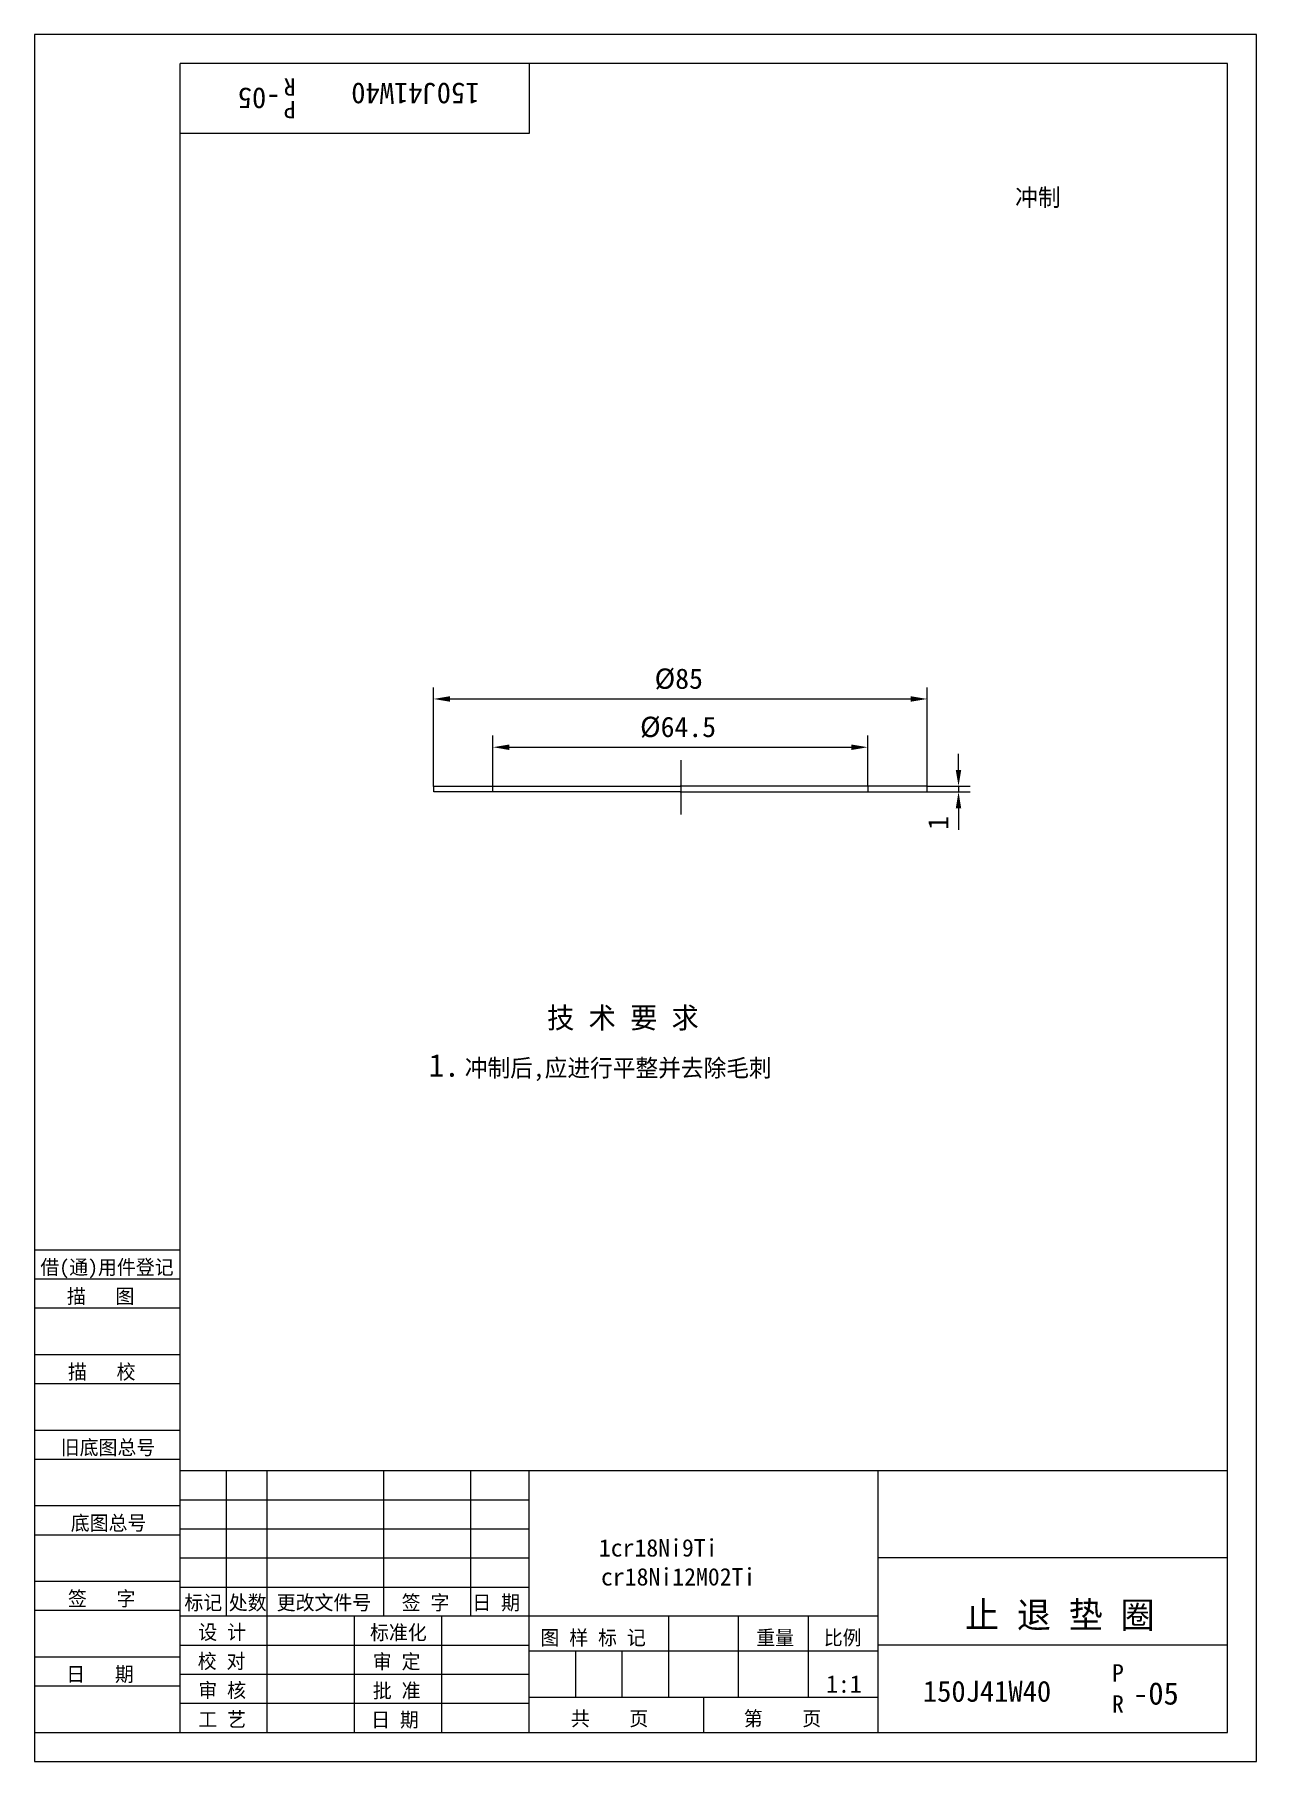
# Model space of a CAD drawing. Header units: metres. Extents: x 0 to 210, y 0 to 297.
import ezdxf

# ---------------------------------------------------------------- set-up
doc = ezdxf.new("R2010")
doc.units = ezdxf.units.M
for name, color, linetype in [('C', 6, 'Continuous'), ('D', 1, 'Continuous'), ('FL', 5, 'Continuous'), ('T', 7, 'Continuous'), ('TL', 4, 'Continuous')]:
    doc.layers.add(name, color=color, linetype=linetype)

# ---------------------------------------------------------------- blocks, each defined once
blk = doc.blocks.new('TUKUN4')
at = {"layer": 'FL'}
for p, q in [((0, 297), (0, 0)), ((210, 297), (0, 297)), ((210, 0), (210, 297)), ((0, 78), (25, 78)), ((0, 70), (25, 70)), ((0, 65), (25, 65)), ((0, 57), (25, 57)), ((0, 52), (25, 52)), ((33, 25), (33, 50)), ((40, 5), (40, 50)), ((60, 25), (60, 50)), ((75, 25), (75, 50)), ((25, 45), (85, 45)), ((0, 44), (25, 44)), ((0, 39), (25, 39)), ((25, 40), (85, 40)), ((25, 35), (85, 35)), ((0, 31), (25, 31)), ((25, 30), (85, 30)), ((0, 26), (25, 26)), ((70, 5), (70, 25)), ((0, 18), (25, 18)), ((25, 20), (85, 20)), ((25, 15), (85, 15)), ((0, 13), (25, 13)), ((25, 10), (85, 10)), ((0, 0), (210, 0))]:
    blk.add_line(p, q, dxfattribs=at)
at = {"layer": 'TL'}
for p, q in [((25, 5), (25, 292)), ((205, 292), (25, 292)), ((85, 292), (85, 280)), ((205, 5), (205, 292)), ((85, 280), (25, 280)), ((0, 88), (25, 88)), ((0, 83), (25, 83)), ((205, 50), (25, 50)), ((85, 5), (85, 50)), ((145, 5), (145, 50)), ((205, 35), (145, 35)), ((145, 25), (25, 25)), ((55, 5), (55, 25)), ((109, 11), (109, 25)), ((121, 11), (121, 25)), ((133, 11), (133, 25)), ((85, 19), (145, 19)), ((93, 11), (93, 19)), ((101, 11), (101, 19)), ((205, 20), (145, 20)), ((145, 11), (85, 11)), ((115, 5), (115, 11)), ((0, 5), (205, 5))]:
    blk.add_line(p, q, dxfattribs=at)
at = {"layer": 'T'}
for s, p in [('借(通)用件登记', (1, 83.76)), ('描   图', (5.56, 78.76)), ('描   校', (5.74, 65.76)), ('旧底图总号', (4.49, 52.76)), ('底图总号', (6.22, 39.76)), ('签   字', (5.74, 26.76)), ('标记', (25.75, 26.07)), ('处数', (33.38, 26.07)), ('更改文件号', (41.61, 26.07)), ('签 字', (63.1, 26.07)), ('日 期', (75.23, 26.07)), ('设 计', (28.14, 20.99)), ('标准化', (57.65, 20.93)), ('图 样 标 记', (86.95, 20.04)), ('重量', (124.03, 20.04)), ('比例', (135.64, 20.04)), ('校 对', (28.05, 15.99)), ('审 定', (58.13, 15.93)), ('日   期', (5.45, 13.76)), ('审 核', (28.14, 10.99)), ('批 准', (58.13, 10.93)), ('共    页', (92.18, 6.13)), ('第    页', (121.9, 6.13)), ('工 艺', (28.14, 5.99)), ('日 期', (57.84, 5.93))]:
    blk.add_text(s, height=2.5, dxfattribs=at).set_placement(p)

msp = doc.modelspace()

# ---------------------------------------------------------------- linework, layer by layer
at = {"layer": 'C'}
msp.add_line((111.1, 172.21), (111.1, 162.87), dxfattribs=at)
at = {"layer": 'D'}
for p, q in [((68.58, 167.67), (68.58, 184.73)), ((153.4, 167.67), (153.4, 184.73)), ((71.38, 182.73), (150.6, 182.73)), ((78.78, 167.67), (78.78, 176.43)), ((143.2, 167.67), (143.2, 176.43)), ((81.58, 174.43), (140.4, 174.43)), ((158.8, 170.51), (158.8, 173.31)), ((153.44, 167.71), (160.8, 167.71)), ((153.44, 166.74), (160.8, 166.74)), ((158.8, 167.71), (158.8, 166.74)), ((158.8, 163.94), (158.8, 161.14)), ((158.8, 161.14), (158.8, 160.22))]:
    msp.add_line(p, q, dxfattribs=at)
for points in [[(71.38, 183.2), (71.38, 182.26), (68.58, 182.73)], [(150.6, 183.2), (150.6, 182.26), (153.4, 182.73)], [(81.58, 174.9), (81.58, 173.96), (78.78, 174.43)], [(140.4, 174.9), (140.4, 173.96), (143.2, 174.43)], [(158.33, 170.51), (159.26, 170.51), (158.8, 167.71)], [(158.33, 163.94), (159.26, 163.94), (158.8, 166.74)]]:
    msp.add_solid(points, dxfattribs=at)
at = {"layer": 'TL'}
for p, q in [((68.6, 167.76), (78.85, 167.76)), ((68.6, 166.76), (68.6, 167.76)), ((78.85, 166.76), (68.6, 166.76)), ((78.78, 166.71), (78.78, 167.77)), ((78.85, 167.76), (111.1, 167.76)), ((111.1, 166.76), (78.85, 166.76)), ((143.18, 167.76), (110.93, 167.76)), ((110.93, 166.76), (143.18, 166.76)), ((153.43, 167.76), (143.18, 167.76)), ((143.18, 166.76), (153.43, 166.76)), ((143.25, 166.71), (143.25, 167.77)), ((153.43, 166.76), (153.43, 167.76))]:
    msp.add_line(p, q, dxfattribs=at)

# ---------------------------------------------------------------- block references
at = {"layer": 'D'}
msp.add_blockref('TUKUN4', (0, 0), dxfattribs=at)

# ---------------------------------------------------------------- texts
for s, height, rotation, p in [('R', 3, 180, (44.87, 289.46)), ('150J41W40', 3.6, 180, (76.47, 288.68)), ('-05', 3.6, 180, (42.27, 287.84)), ('P', 3, 180, (44.87, 285.59)), ('1', 3.5, 90, (157.05, 160.22))]:
    msp.add_text(s, height=height, rotation=rotation, dxfattribs=at).set_placement(p)
for s, height, p in [('冲制', 3, (168.53, 267.48)), ('%%c85', 3.5, (106.57, 184.48)), ('%%c64.5', 3.5, (104.07, 176.18)), ('技 术 要 求', 3.6, (88.09, 126.1)), ('1.', 3.9, (67.75, 117.77)), ('冲制后,应进行平整并去除毛刺', 3, (73.94, 117.77)), ('1cr18Ni9Ti', 3, (96.98, 35.24)), ('cr18Ni12M02Ti', 3, (97.35, 30.26)), ('止 退 垫 圈', 4.5, (159.91, 22.95)), ('P', 3, (185.17, 13.73)), ('1:1', 3, (136.04, 11.82)), ('150J41W40', 3.6, (152.68, 10.27)), ('-05', 3.85, (188.8, 9.78)), ('R', 3, (185.17, 8.38))]:
    msp.add_text(s, height=height, dxfattribs=at).set_placement(p)

doc.saveas('drawing.dxf')
